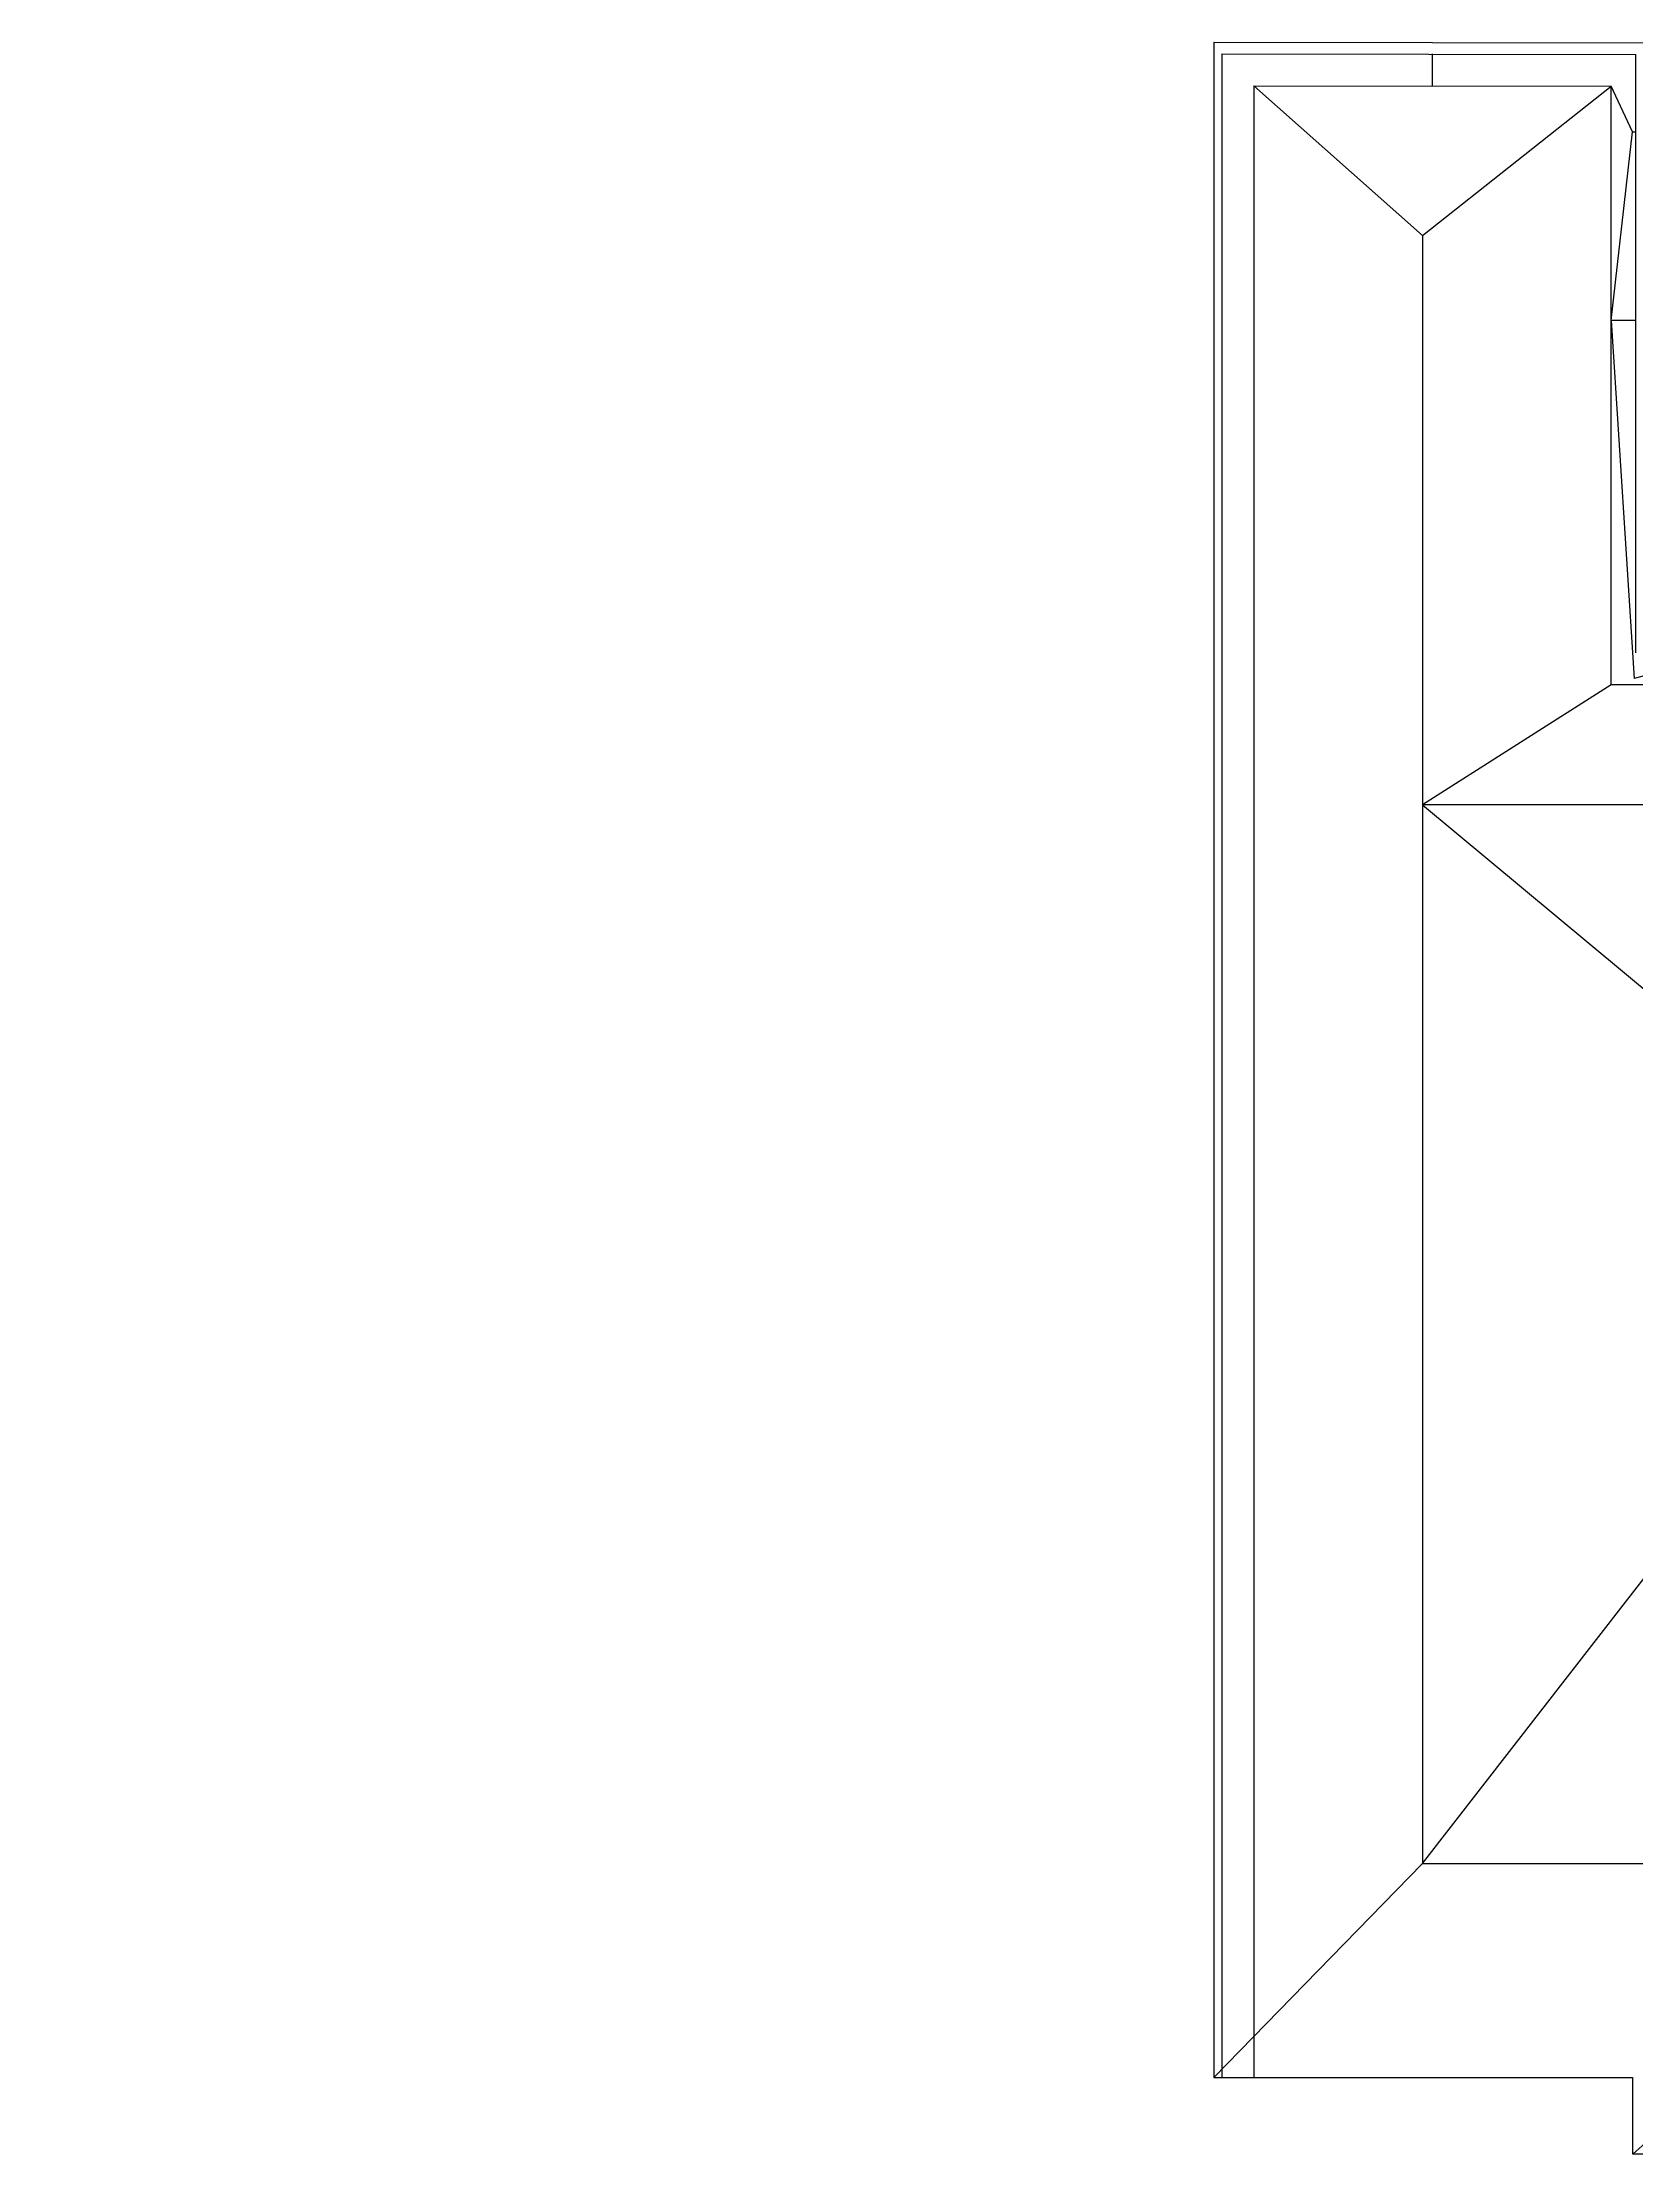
# Model space of a CAD drawing. Header units: inches. Extents: x 1247 to 6173, y 2512 to 6927.
# Drawn here: x 1247 to 3042, y 2552 to 4931 of the extents above; entities that cross this region are included whole.
import ezdxf

# ---------------------------------------------------------------- set-up
doc = ezdxf.new("R2010")
doc.units = ezdxf.units.IN
doc.header["$LTSCALE"] = 0.75
doc.header["$MEASUREMENT"] = 0
doc.layers.add('626_FL5$0$A-BLDG-TWNE', color=9, linetype='CONTINUOUS')
doc.layers.add('triLabelLayer', color=7, linetype='CONTINUOUS')
doc.styles.add('KTH_TEXT', font='romans.shx', dxfattribs={"width": 0.9})

msp = doc.modelspace()

# ---------------------------------------------------------------- linework, layer by layer
at = {"layer": '626_FL5$0$A-BLDG-TWNE'}
for p, q in [((2566.7, 4930.6), (3059.5, 4929.8)), ((2566.7, 4930.6), (2566.7, 2638.1)), ((2575.7, 4917.6), (3042.3, 4916.9)), ((2575.7, 4917.6), (2575.7, 2638.1)), ((2813.1, 4881.3), (2813.2, 4917.3)), ((3042.3, 4242.9), (3042.3, 4916.9)), ((2802.1, 4712.7), (2611.7, 4881.6)), ((2611.7, 4881.6), (3014.5, 4881)), ((2611.7, 4881.6), (2611.7, 2638.1)), ((2802.1, 4712.7), (3014.5, 4881)), ((3014.5, 4206.9), (3014.5, 4881)), ((3038.5, 4829.8), (3014.5, 4881)), ((3014.5, 4617), (3038.5, 4829.8)), ((3038.5, 4829.8), (3042.3, 4829.8)), ((2802.1, 4712.7), (2802.1, 2879.1)), ((3042.3, 4617), (3014.5, 4617)), ((3014.5, 4617), (3040.4, 4213.8)), ((3104.9, 4230.9), (3040.4, 4213.8)), ((3014.5, 4206.9), (2802.1, 4071.7)), ((4128.8, 4206.9), (3014.5, 4206.9)), ((5164.6, 4071.7), (2802.1, 4071.7)), ((2802.1, 4071.7), (3065.1, 3852.5)), ((2802.1, 2879.1), (3065.9, 3219)), ((2802.1, 2879.1), (2566.7, 2638.1)), ((2802.1, 2879.1), (5937.7, 2880.9)), ((3039.4, 2552.1), (3407, 2879.5)), ((2566.7, 2638.1), (3038.7, 2638.1)), ((3038.7, 2638.1), (3038.7, 2552.1)), ((3038.7, 2552.1), (3435.2, 2552.1))]:
    msp.add_line(p, q, dxfattribs=at)

# ---------------------------------------------------------------- texts
at = {"layer": 'triLabelLayer', "color": 7, "char_height": 8, "attachment_point": 5, "style": 'KTH_TEXT'}
for insert in [(1479, 4390.6), (1246.6, 4175.2)]:
    msp.add_mtext('{\\fSansSerif;\\H0.01;}', dxfattribs=dict(at, insert=insert))

doc.saveas('drawing.dxf')
